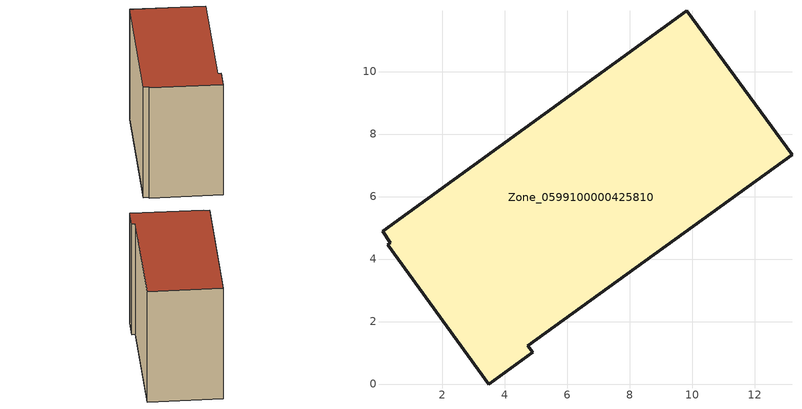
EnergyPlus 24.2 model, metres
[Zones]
Zone_0599100000425810
 floor ground (C_G): 0.34,4.53 0.09,4.88 9.82,11.94 13.19,7.34 4.74,1.23 4.89,1.02 3.49,0 0.26,4.46 z0
 wall outside (C_F): 0.26,4.46 3.49,0 4.89,1.02 4.74,1.23 13.19,7.34 9.82,11.94 0.09,4.88 0.34,4.53 0.26,4.46 z0:9.41
 roof outside (C_R): 0.09,4.88 0.34,4.53 0.26,4.46 3.49,0 4.89,1.02 4.74,1.23 13.19,7.34 9.82,11.94 z9.41
[BUILDING]
Pand.0599100000425810: North Axis=0; Terrain=City; Loads Convergence Tolerance Value=0.04; Temperature Convergence Tolerance Value=0.4; Solar Distribution=FullExterior; Maximum Number of Warmup Days=25; Minimum Number of Warmup Days=1
[Site:Location]
Rotterdam.The.Hague.AP_ZH_NLD Design_Conditions: Latitude=51.96; Longitude=4.45; Time Zone=1; Elevation=-4.5
[SITE:GROUNDTEMPERATURE:BUILDINGSURFACE]
18, 18, 18, 18, 18, 18, 18, 18, 18, 18, 18, 18
[MATERIAL] Thermal Absorptance=0.9; Solar Absorptance=0.7; Visible Absorptance=0.7
Name | Roughness | Thickness | Conductivity | Density | Specific Heat
G.TI.2006-2014 | MediumSmooth | 0.15 | 0.06 | 540 | 1210
F.TI.2006-2014 | Rough | 0.3 | 0.12 | 1920 | 840
R.TI.2006-2014 | MediumRough | 0.2 | 0.08 | 1500 | 1000
[CONSTRUCTION]
C_G: G.TI.2006-2014
C_F: F.TI.2006-2014
C_R: R.TI.2006-2014
[ZONE]
Zone_0599100000425810: Type=1; Multiplier=1; Ceiling Height=Autocalculate; Volume=Autocalculate; Floor Area=autocalculate; Part of Total Floor Area=Yes
[ZONEINFILTRATION:DESIGNFLOWRATE]
Infil_Zone_0599100000425810: Zone or ZoneList or Space or SpaceList=Zone_0599100000425810; Schedule=AlwaysOn; Design Flow Rate Calculation Method=Flow/Area; Flow Rate per Floor Area=0.0015; Constant Term Coefficient=1; Temperature Term Coefficient=0; Velocity Term Coefficient=0; Velocity Squared Term Coefficient=0
[HVACTEMPLATE:ZONE:IDEALLOADSAIRSYSTEM]
Zone_0599100000425810: Maximum Heating Supply Air Temperature=50; Minimum Cooling Supply Air Temperature=13; Maximum Heating Supply Air Humidity Ratio=0.0156; Minimum Cooling Supply Air Humidity Ratio=0.0077; Heating Limit=NoLimit; Cooling Limit=NoLimit; Dehumidification Control Type=ConstantSensibleHeatRatio; Cooling Sensible Heat Ratio=0.7; Dehumidification Setpoint=60; Humidification Control Type=None; Humidification Setpoint=30; Outdoor Air Method=None; Outdoor Air Flow Rate per Person=0.00944; Outdoor Air Flow Rate per Zone Floor Area=0; Outdoor Air Flow Rate per Zone=0; Demand Controlled Ventilation Type=None; Outdoor Air Economizer Type=NoEconomizer; Heat Recovery Type=None; Sensible Heat Recovery Effectiveness=0.7; Latent Heat Recovery Effectiveness=0.65
[ZONECONTROL:THERMOSTAT]
ThermostatControl_Zone_0599100000425810: Zone or ZoneList=Zone_0599100000425810; Control Type Schedule=DualSetpointControlType; Control 1=Thermostat_Zone_0599100000425810; Temperature Difference Between Cutout And Setpoint=0
[THERMOSTATSETPOINT:DUALSETPOINT]
Thermostat_Zone_0599100000425810: Heating Setpoint Temperature Schedule=HeatingSetpoint_Zone_0599100000425810; Cooling Setpoint Temperature Schedule=CoolingSetpoint_Zone_0599100000425810
[SCHEDULE:COMPACT]
HeatingSetpoint_Zone_0599100000425810: Through: 12/31, For: AllDays, Until: 24:00, 21
CoolingSetpoint_Zone_0599100000425810: Through: 12/31, For: AllDays, Until: 24:00, 24
DualSetpointControlType: Through: 12/31, For: AllDays, Until: 24:00, 4
AlwaysOn: Through: 12/31, For: AllDays, Until: 24:00, 1
